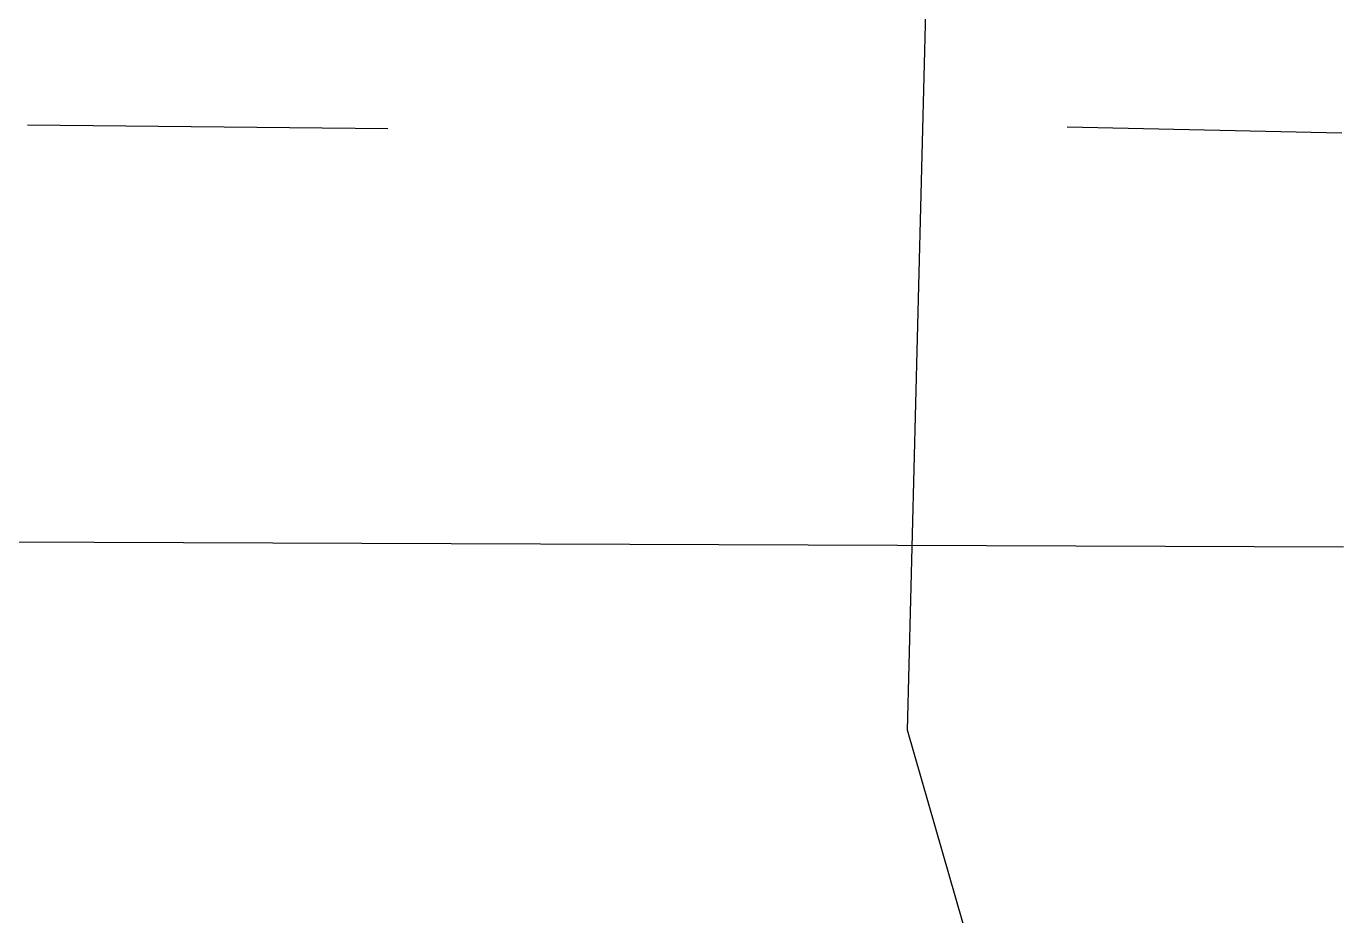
# Model space of a CAD drawing. Header units: feet. Extents: x 6430745 to 6432191, y 1887663 to 1888575.
# Drawn here: x 6431959.47 to 6431989.3, y 1887949.18 to 1887969.32 of the extents above; entities that cross this region are included whole.
import ezdxf

# ---------------------------------------------------------------- set-up
doc = ezdxf.new("R2010")
doc.units = ezdxf.units.FT
doc.header["$MEASUREMENT"] = 0
doc.layers.add('VF-ROAD-STRP-WHIT-LINE-', color=253, linetype='Continuous', lineweight=25)
doc.layers.add('VF-TINN-DSRF-BNDY-', color=253, linetype='Continuous', lineweight=25)

msp = doc.modelspace()

# ---------------------------------------------------------------- linework, layer by layer
at = {"layer": 'VF-ROAD-STRP-WHIT-LINE-'}
for p, q in [((6431959.495, 1887967.084), (6431967.658, 1887967.002)), ((6431983.038, 1887967.041), (6431989.263, 1887966.904))]:
    msp.add_line(p, q, dxfattribs=at)
at = {"layer": 'VF-ROAD-STRP-WHIT-LINE-', "flags": 128}
msp.add_lwpolyline([(6431989.303, 1887957.518), (6431950.896, 1887957.665), (6431900.129, 1887957.762), (6431836.888, 1887957.881)], dxfattribs=at)
at = {"layer": 'VF-TINN-DSRF-BNDY-', "flags": 128}
msp.add_lwpolyline([(6431847.808, 1887909.374), (6431862.957, 1887909.395), (6431878.816, 1887909.158), (6431896.049, 1887909.808), (6431927.906, 1887909.549), (6431960.722, 1887909.32), (6431988.43, 1887908.447), (6431988.181, 1887913.805), (6431988.462, 1887919.674), (6431988.452, 1887920.252), (6431988.384, 1887922.226), (6431979.427, 1887953.379), (6431980.025, 1887977.061), (6431980.415, 1887979.653), (6431971.68, 1887979.604), (6431944.672, 1887979.746), (6431923.754, 1887979.858), (6431896.102, 1887979.988), (6431879.442, 1887980.08), (6431869.115, 1887980.07), (6431858.92, 1887980.121)], dxfattribs=at)

doc.saveas('drawing.dxf')
